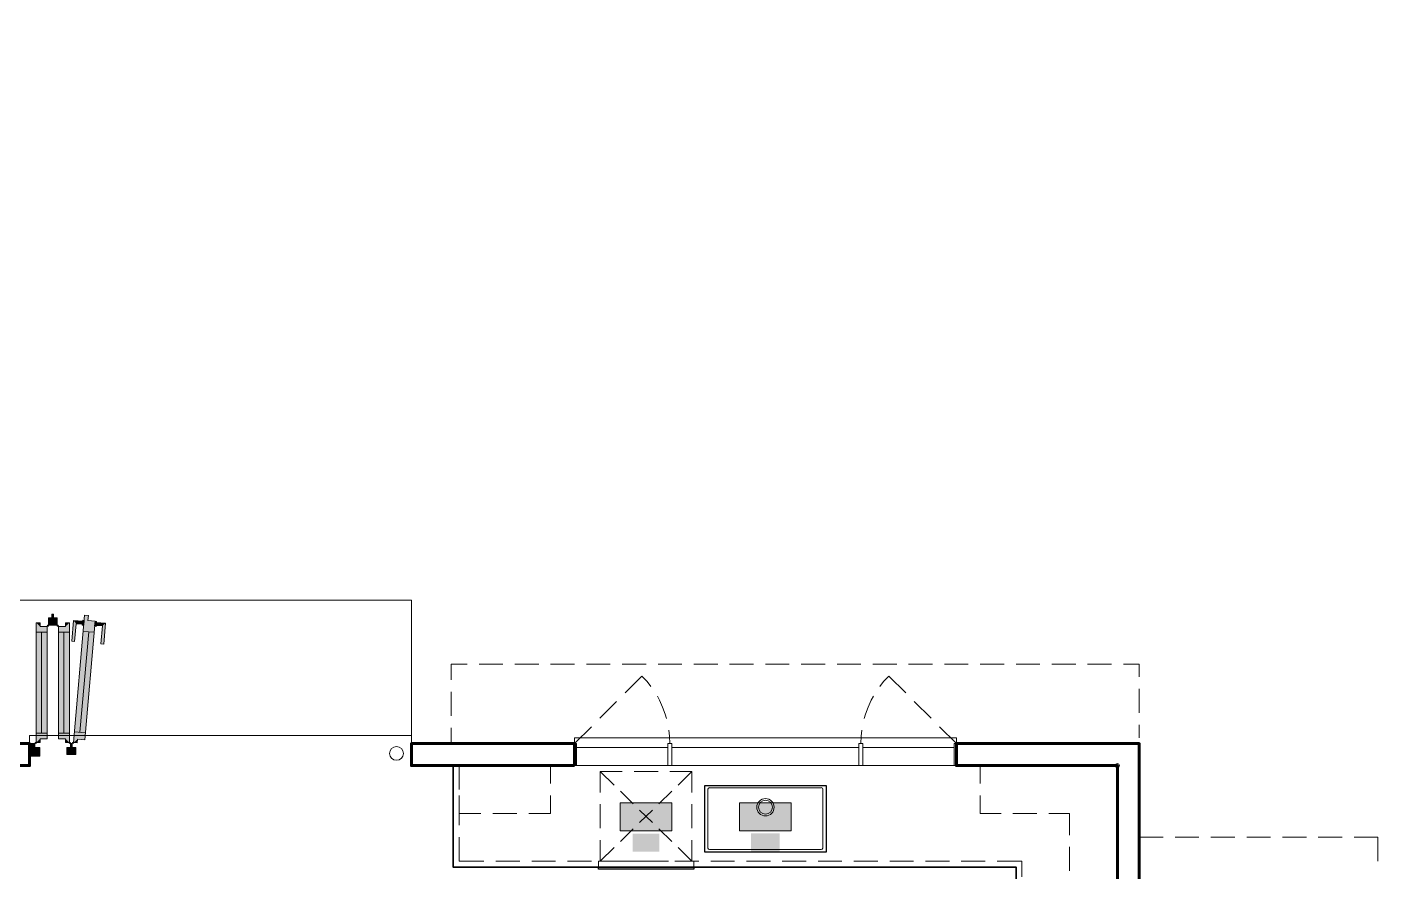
# Model space of a CAD drawing. Extents: x 6 to 1186, y -84 to 3560.
# Drawn here: x 690.5 to 1030.2, y 2207.5 to 2419.7 of the extents above; entities that cross this region are included whole.
import ezdxf

# ---------------------------------------------------------------- set-up
doc = ezdxf.new("R2010")
doc.units = 0
doc.header["$LTSCALE"] = 24
doc.header["$MEASUREMENT"] = 0
for name, color, linetype in [('GEC_BKGD', 8, 'Continuous'), ('PDF_0', 8, 'Continuous'), ('PDF_00-FP-A-1$A-ANNO-CLEAR', 8, 'Continuous'), ('PDF_00-FP-A-1$A-ANNO-KEYN', 8, 'Continuous'), ('PDF_00-FP-A-1$A-DRWDW', 8, 'Continuous'), ('PDF_00-FP-A-1$A-DRWDW-MINR', 8, 'Continuous'), ('PDF_00-FP-A-1$A-DRWDW-SWING', 8, 'Continuous'), ('PDF_00-FP-A-1$A-FLR-OVHD', 8, 'Continuous'), ('PDF_00-FP-A-1$A-FND', 8, 'Continuous'), ('PDF_00-FP-A-1$A-MLWK', 8, 'Continuous'), ('PDF_00-FP-A-1$A-MLWK-ABV', 8, 'Continuous'), ('PDF_00-FP-A-1$A-MLWK-HIDN', 8, 'Continuous'), ('PDF_00-FP-A-1$A-PLMB', 8, 'Continuous'), ('PDF_00-FP-A-1$A-PLMB-MINR', 8, 'Continuous'), ('PDF_00-FP-A-1$A-WALL', 8, 'Continuous')]:
    doc.layers.add(name, color=color, linetype=linetype)

# ---------------------------------------------------------------- blocks, each defined once
blk = doc.blocks.new('210311_BorsteinRes_CDProgress - Copy')
at = {"layer": 'PDF_00-FP-A-1$A-ANNO-KEYN', "true_color": 0xffffff, "transparency": 33554559}
for points in [[(21.0733, 18.8967), (20.8025, 18.8967), (21.0733, 18.7508)], [(21.0733, 18.7508), (20.8025, 18.8967), (20.8025, 18.7508)], [(21.6983, 18.8967), (21.4275, 18.8967), (21.6983, 18.7508)], [(21.6983, 18.7508), (21.4275, 18.8967), (21.4275, 18.7508)], [(20.8683, 18.7358), (20.8683, 18.6417), (21.0075, 18.7358)], [(21.0075, 18.7358), (20.8683, 18.6417), (21.0075, 18.6417)], [(21.4883, 18.7367), (21.4883, 18.6408), (21.6375, 18.7367)], [(21.6375, 18.7367), (21.4883, 18.6408), (21.6375, 18.6408)]]:
    blk.add_hatch(color=7, dxfattribs=at).paths.add_polyline_path(points)
at = {"layer": 'PDF_00-FP-A-1$A-DRWDW', "true_color": 0xffffff, "transparency": 33554559}
for points in [[(17.835, 19.8833), (17.8258, 19.8833), (17.8258, 19.8642)], [(17.835, 19.8833), (17.8258, 19.8642), (17.835, 19.8642)], [(17.7442, 19.2133), (17.7642, 19.82), (17.7442, 19.8383)], [(17.7442, 19.8383), (17.7642, 19.82), (17.7642, 19.8383)], [(17.7642, 19.2317), (17.8008, 19.82), (17.7442, 19.2133)], [(17.7442, 19.2133), (17.8008, 19.82), (17.7642, 19.82)], [(17.7642, 19.2317), (17.8008, 19.2317), (17.8008, 19.82)], [(17.8533, 19.8642), (17.835, 19.8642), (17.8075, 19.8267)], [(17.8533, 19.8642), (17.8075, 19.8267), (17.8533, 19.8267)], [(17.8075, 19.8267), (17.835, 19.8642), (17.8075, 19.8642)], [(17.86, 19.2317), (17.8975, 19.2317), (17.8975, 19.82)], [(17.86, 19.82), (17.86, 19.2317), (17.8975, 19.82)], [(17.8975, 19.82), (17.9175, 19.2133), (17.9175, 19.8383)], [(17.8975, 19.82), (17.9175, 19.8383), (17.8975, 19.8383)], [(17.8975, 19.82), (17.8975, 19.2317), (17.9175, 19.2133)], [(18.0175, 19.8767), (17.9975, 19.8783), (17.9392, 19.2125)], [(17.9392, 19.2125), (18.015, 19.8517), (18.0175, 19.8767)], [(17.9392, 19.2125), (17.9608, 19.2292), (18.015, 19.8517)], [(17.9608, 19.2292), (18.0525, 19.8483), (18.015, 19.8517)], [(17.9608, 19.2292), (17.9983, 19.2258), (18.0525, 19.8483)], [(17.7092, 19.1417), (17.7375, 19.1867), (17.7375, 19.2067)], [(17.7092, 19.1417), (17.7375, 19.2067), (17.7092, 19.2067)], [(17.7092, 19.1417), (17.7625, 19.1417), (17.7625, 19.1867)], [(17.7092, 19.1417), (17.7625, 19.1867), (17.7375, 19.1867)], [(17.7642, 19.2133), (17.7642, 19.2317), (17.7442, 19.2133)], [(17.8975, 19.2317), (17.8975, 19.2133), (17.9175, 19.2133)], [(17.9233, 19.1867), (17.905, 19.1867), (17.9508, 19.1492)], [(17.9508, 19.1492), (17.905, 19.1867), (17.905, 19.1492)], [(17.9325, 19.2067), (17.9233, 19.2067), (17.9325, 19.1867)], [(17.9325, 19.1867), (17.9233, 19.2067), (17.9233, 19.1867)], [(17.9233, 19.1867), (17.9508, 19.1492), (17.9508, 19.1867)], [(17.9592, 19.2108), (17.9608, 19.2292), (17.9392, 19.2125)]]:
    blk.add_hatch(color=7, dxfattribs=at).paths.add_polyline_path(points)
at = {"layer": 'PDF_00-FP-A-1$A-DRWDW-MINR', "true_color": 0xffffff, "transparency": 33554559}
for points in [[(17.9533, 19.8342), (17.9392, 19.8517), (17.93, 19.7425)], [(17.945, 19.7408), (17.9533, 19.8342), (17.93, 19.7425)], [(17.9533, 19.8342), (17.9875, 19.8475), (17.9392, 19.8517)], [(17.9533, 19.8342), (17.9858, 19.8317), (17.9875, 19.8475)], [(17.985, 19.8267), (17.9933, 19.8258), (17.9875, 19.8525)], [(17.9875, 19.8525), (17.9933, 19.8258), (17.9958, 19.8517)], [(18.05, 19.8208), (18.06, 19.8458), (18.0525, 19.8467)], [(18.05, 19.8208), (18.0583, 19.82), (18.06, 19.8458)], [(18.06, 19.8408), (18.0583, 19.825), (18.1075, 19.8367)], [(18.0583, 19.825), (18.0908, 19.8225), (18.1075, 19.8367)], [(18.0908, 19.8225), (18.0825, 19.7292), (18.0983, 19.7275)], [(18.1075, 19.8367), (18.0908, 19.8225), (18.0983, 19.7275)]]:
    blk.add_hatch(color=7, dxfattribs=at).paths.add_polyline_path(points)
at = {"layer": 'PDF_0', "lineweight": 9}
blk.add_circle((19.6312, 19.1554), 0.0362, dxfattribs=at)
at = {"layer": 'PDF_00-FP-A-1$A-ANNO-CLEAR', "lineweight": 9}
for points in [[(23.5217, 18.5917), (23.5217, 18.7167), (23.6467, 18.7167)], [(23.7092, 18.7167), (23.8342, 18.7167)], [(23.8967, 18.7167), (24.0217, 18.7167)], [(24.0842, 18.7167), (24.2092, 18.7167)], [(24.2717, 18.7167), (24.3967, 18.7167)], [(24.4592, 18.7167), (24.5842, 18.7167)], [(24.6467, 18.7167), (24.7717, 18.7167), (24.7717, 18.5917)]]:
    blk.add_lwpolyline(points, dxfattribs=at)
at = {"layer": 'PDF_00-FP-A-1$A-ANNO-KEYN', "lineweight": 18}
for points in [[(21.0733, 18.8967), (21.0733, 18.7508), (20.8025, 18.7508), (20.8025, 18.8967)], [(21.6983, 18.8967), (21.6983, 18.7508), (21.4275, 18.7508), (21.4275, 18.8967)]]:
    blk.add_lwpolyline(points, close=True, dxfattribs=at)
at = {"layer": 'PDF_00-FP-A-1$A-DRWDW', "lineweight": 18}
for points in [[(17.8075, 19.8267), (17.8075, 19.8642), (17.8258, 19.8642), (17.8258, 19.8833), (17.835, 19.8833), (17.835, 19.8642), (17.8533, 19.8642), (17.8533, 19.8267)], [(17.7442, 19.8383), (17.7642, 19.8383), (17.7642, 19.82), (17.8008, 19.82), (17.8008, 19.2317), (17.7642, 19.2317), (17.7642, 19.2133), (17.7442, 19.2133)], [(17.9175, 19.2133), (17.8975, 19.2133), (17.8975, 19.2317), (17.86, 19.2317), (17.86, 19.82), (17.8975, 19.82), (17.8975, 19.8383), (17.9175, 19.8383)], [(17.9975, 19.8783), (18.0175, 19.8767), (18.015, 19.8517), (18.0525, 19.8483), (17.9983, 19.2258), (17.9608, 19.2292), (17.9592, 19.2108), (17.9392, 19.2125)], [(17.7092, 19.1417), (17.7092, 19.2067), (17.7375, 19.2067), (17.7375, 19.1867), (17.7625, 19.1867), (17.7625, 19.1417)], [(17.905, 19.1492), (17.905, 19.1867), (17.9233, 19.1867), (17.9233, 19.2067), (17.9325, 19.2067), (17.9325, 19.1867), (17.9508, 19.1867), (17.9508, 19.1492)]]:
    blk.add_lwpolyline(points, close=True, dxfattribs=at)
for points in [[(17.7092, 19.2067), (17.7092, 19.2483), (19.7092, 19.2483), (19.7092, 19.2067)], [(20.5633, 19.2067), (20.5633, 19.2375), (21.0633, 19.2375), (22.0633, 19.2375), (22.5633, 19.2375), (22.5633, 19.2067)], [(20.5633, 19.0917), (22.5633, 19.0917)]]:
    blk.add_lwpolyline(points, dxfattribs=at)
at = {"layer": 'PDF_00-FP-A-1$A-DRWDW-MINR', "lineweight": 9}
for points in [[(17.945, 19.7408), (17.93, 19.7425), (17.9392, 19.8517), (17.9875, 19.8475), (17.9858, 19.8317), (17.9533, 19.8342)], [(17.985, 19.8267), (17.9875, 19.8525), (17.9958, 19.8517), (17.9933, 19.8258)], [(18.05, 19.8208), (18.0525, 19.8467), (18.06, 19.8458), (18.0583, 19.82)], [(18.0908, 19.8225), (18.0583, 19.825), (18.06, 19.8408), (18.1075, 19.8367), (18.0983, 19.7275), (18.0825, 19.7292)], [(21.0633, 19.0917), (21.0525, 19.0917), (21.0525, 19.2067), (21.0633, 19.2067), (21.0733, 19.2067), (21.0733, 19.0917)], [(22.0633, 19.2067), (22.0733, 19.2067), (22.0733, 19.0917), (22.0633, 19.0917), (22.0525, 19.0917), (22.0525, 19.2067)]]:
    blk.add_lwpolyline(points, close=True, dxfattribs=at)
for points in [[(17.7442, 19.79), (17.8008, 19.79)], [(17.7725, 19.2608), (17.7725, 19.79)], [(17.9175, 19.79), (17.86, 19.79)], [(17.8883, 19.2608), (17.8883, 19.79)], [(17.9733, 19.2658), (18.0192, 19.7917)], [(17.99, 19.7942), (18.0475, 19.7892)], [(17.7442, 19.2608), (17.8008, 19.2608)], [(17.9175, 19.2608), (17.86, 19.2608)], [(17.9442, 19.2683), (18.0017, 19.2633)], [(20.5633, 19.2067), (20.5733, 19.2067), (20.5733, 19.0917), (20.5633, 19.0917)], [(21.0525, 19.1858), (20.5733, 19.1858)], [(22.0525, 19.1858), (21.0733, 19.1858)], [(22.0733, 19.1858), (22.5525, 19.1858)], [(22.5633, 19.0917), (22.5525, 19.0917), (22.5525, 19.2067), (22.5633, 19.2067)]]:
    blk.add_lwpolyline(points, dxfattribs=at)
for centre in [(17.8046, 19.8238), (17.8571, 19.8238), (17.7413, 19.2104), (17.9204, 19.2104), (17.9363, 19.2104)]:
    blk.add_circle(centre, 0.00292, dxfattribs=at)
at = {"layer": 'PDF_00-FP-A-1$A-DRWDW-SWING', "lineweight": 9}
for points in [[(20.9633, 19.5058), (20.9433, 19.5317), (20.9167, 19.56), (20.8283, 19.4717)], [(22.1633, 19.5058), (22.1825, 19.5317), (22.2092, 19.56), (22.2983, 19.4717)], [(20.7842, 19.4275), (20.6958, 19.3392)], [(20.9975, 19.4542), (21.0083, 19.4333), (21.025, 19.3975), (21.0383, 19.3608), (21.045, 19.3383)], [(22.0808, 19.3383), (22.0875, 19.3608), (22.1008, 19.3975), (22.1175, 19.4333), (22.1292, 19.4542)], [(22.3425, 19.4275), (22.4308, 19.3392)], [(20.6517, 19.295), (20.5633, 19.2067)], [(21.0575, 19.2775), (21.0617, 19.2458), (21.0633, 19.2067)], [(22.0633, 19.2067), (22.065, 19.2458), (22.0683, 19.2775)], [(22.475, 19.295), (22.5633, 19.2067)]]:
    blk.add_lwpolyline(points, dxfattribs=at)
at = {"layer": 'PDF_00-FP-A-1$A-FLR-OVHD', "lineweight": 9}
for points in [[(19.9175, 19.54), (19.9175, 19.6233), (20.0008, 19.6233)], [(20.0633, 19.6233), (20.1883, 19.6233)], [(20.2508, 19.6233), (20.3758, 19.6233)], [(20.4383, 19.6233), (20.5633, 19.6233)], [(20.6258, 19.6233), (20.7508, 19.6233)], [(20.8133, 19.6233), (20.9383, 19.6233)], [(21.0008, 19.6233), (21.1258, 19.6233)], [(21.1883, 19.6233), (21.3133, 19.6233)], [(21.3758, 19.6233), (21.5008, 19.6233)], [(21.5633, 19.6233), (21.6883, 19.6233)], [(21.7508, 19.6233), (21.8758, 19.6233)], [(21.9383, 19.6233), (22.0633, 19.6233)], [(22.1258, 19.6233), (22.2508, 19.6233)], [(22.3133, 19.6233), (22.4383, 19.6233)], [(22.5008, 19.6233), (22.6258, 19.6233)], [(22.6883, 19.6233), (22.8133, 19.6233)], [(22.8758, 19.6233), (23.0008, 19.6233)], [(23.0633, 19.6233), (23.1883, 19.6233)], [(23.2508, 19.6233), (23.3758, 19.6233)], [(23.4383, 19.6233), (23.5217, 19.6233), (23.5217, 19.5558)], [(19.9175, 19.3525), (19.9175, 19.4775)], [(23.5217, 19.4933), (23.5217, 19.3683)], [(19.9175, 19.2067), (19.9175, 19.29)], [(23.5217, 19.3058), (23.5217, 19.2375)]]:
    blk.add_lwpolyline(points, dxfattribs=at)
at = {"layer": 'PDF_00-FP-A-1$A-FND', "lineweight": 18}
blk.add_lwpolyline([(19.7092, 19.2067), (19.7092, 19.9567), (17.5317, 19.9567), (17.5317, 22.9567), (11.2817, 22.9567)], dxfattribs=at)
at = {"layer": 'PDF_00-FP-A-1$A-MLWK', "lineweight": 35}
blk.add_lwpolyline([(23.4067, 16.8642), (22.8758, 16.8642), (22.8758, 18.5608), (19.9275, 18.5608), (19.9275, 19.0917)], dxfattribs=at)
at = {"layer": 'PDF_00-FP-A-1$A-MLWK-ABV', "lineweight": 18}
for points in [[(19.9592, 18.9983), (19.9592, 19.0917), (20.0733, 19.0917)], [(20.1358, 19.0917), (20.2608, 19.0917)], [(20.3233, 19.0917), (20.4383, 19.0917), (20.4383, 18.9983)], [(22.6883, 18.9983), (22.6883, 19.0917), (22.8283, 19.0917)], [(22.8908, 19.0917), (23.0167, 19.0917)], [(23.0792, 19.0917), (23.2042, 19.0917)], [(23.2667, 19.0917), (23.4067, 19.0917), (23.4067, 18.9467)], [(20.0733, 18.8417), (19.9592, 18.8417), (19.9592, 18.9358)], [(20.4383, 18.9358), (20.4383, 18.8417), (20.3233, 18.8417)], [(22.7975, 18.8417), (22.6883, 18.8417), (22.6883, 18.9358)], [(20.2608, 18.8417), (20.1358, 18.8417)], [(22.985, 18.8417), (22.86, 18.8417)], [(23.0475, 18.8417), (23.1567, 18.8417), (23.1567, 18.7283)], [(23.4067, 18.8842), (23.4067, 18.7592)], [(23.4067, 18.6967), (23.4067, 18.5717)], [(23.1567, 18.5408), (23.1567, 18.6658)]]:
    blk.add_lwpolyline(points, dxfattribs=at)
at = {"layer": 'PDF_00-FP-A-1$A-MLWK-HIDN', "lineweight": 9}
for points in [[(19.9592, 19.0917), (19.9592, 18.9667)], [(19.9592, 18.9042), (19.9592, 18.7792)], [(20.0892, 18.5917), (19.9592, 18.5917), (19.9592, 18.7167)], [(20.1517, 18.5917), (20.2767, 18.5917)], [(20.3392, 18.5917), (20.4642, 18.5917)], [(20.5267, 18.5917), (20.6517, 18.5917)], [(20.7142, 18.5917), (20.8392, 18.5917)], [(20.9017, 18.5917), (21.0267, 18.5917)], [(21.0892, 18.5917), (21.2142, 18.5917)], [(21.2767, 18.5917), (21.4017, 18.5917)], [(21.4642, 18.5917), (21.5892, 18.5917)], [(21.6517, 18.5917), (21.7767, 18.5917)], [(21.8392, 18.5917), (21.9642, 18.5917)], [(22.0267, 18.5917), (22.1517, 18.5917)], [(22.2142, 18.5917), (22.3392, 18.5917)], [(22.4017, 18.5917), (22.5267, 18.5917)], [(22.5892, 18.5917), (22.7142, 18.5917)], [(22.7767, 18.5917), (22.9067, 18.5917), (22.9067, 18.5092)]]:
    blk.add_lwpolyline(points, dxfattribs=at)
at = {"layer": 'PDF_00-FP-A-1$A-PLMB', "lineweight": 25}
blk.add_lwpolyline([(21.2458, 18.6392), (21.2458, 18.9883), (21.8808, 18.9883), (21.8808, 18.6392)], close=True, dxfattribs=at)
blk.add_lwpolyline([(21.1883, 18.5608), (21.1883, 18.55), (20.6883, 18.55), (20.6883, 18.5608)], dxfattribs=at)
at = {"layer": 'PDF_00-FP-A-1$A-PLMB-MINR', "lineweight": 9}
for points in [[(20.7708, 18.99), (20.6983, 19.0608), (20.6983, 18.9517)], [(20.6983, 19.0608), (20.8133, 19.0608)], [(20.8758, 19.0608), (21.0008, 19.0608)], [(21.0633, 19.0608), (21.1775, 19.0608), (21.1058, 18.99)], [(21.1775, 19.0608), (21.1775, 18.9517)], [(21.855, 18.9758), (21.2708, 18.9758)], [(20.8708, 18.8917), (20.8042, 18.9575)], [(21.0725, 18.9575), (21.005, 18.8917)], [(20.6983, 18.7642), (20.6983, 18.8892)], [(20.9717, 18.8592), (20.9042, 18.7933)], [(20.9717, 18.7933), (20.9042, 18.8592)], [(21.1775, 18.8892), (21.1775, 18.7642)], [(20.8708, 18.7608), (20.8042, 18.695)], [(21.0725, 18.695), (21.005, 18.7608)], [(20.7708, 18.6625), (20.6983, 18.5917), (20.6983, 18.7017)], [(21.1775, 18.7017), (21.1775, 18.5917), (21.1058, 18.6625)], [(20.6883, 18.5608), (20.6883, 18.5917), (20.7742, 18.5917)], [(20.8208, 18.5917), (20.915, 18.5917)], [(20.9617, 18.5917), (21.055, 18.5917)], [(21.1025, 18.5917), (21.1883, 18.5917), (21.1883, 18.5608)]]:
    blk.add_lwpolyline(points, dxfattribs=at)
blk.add_lwpolyline([(21.2713, 18.9767, 0.414202), (21.2625, 18.9675), (21.2625, 18.66, 0.414202), (21.2708, 18.6517), (21.855, 18.6517, 0.414202), (21.8642, 18.66), (21.8642, 18.9675, 0.414202), (21.8554, 18.9767)], format="xyb", dxfattribs=at)
for centre, radius in [((21.5637, 18.8737), 0.0454), ((21.5638, 18.8738), 0.0363)]:
    blk.add_circle(centre, radius, dxfattribs=at)
at = {"layer": 'PDF_00-FP-A-1$A-WALL', "lineweight": 60}
for points in [[(17.4592, 17.8158), (16.8342, 17.8158), (16.8342, 19.04), (16.5625, 19.04), (16.5625, 19.2067), (17.7092, 19.2067), (17.7092, 19.0917), (16.9067, 19.0917), (16.9067, 17.9617), (17.4592, 17.9617)], [(20.5633, 19.0917), (19.7092, 19.0917), (19.7092, 19.2067), (20.5633, 19.2067)]]:
    blk.add_lwpolyline(points, close=True, dxfattribs=at)
blk.add_lwpolyline([(23.6217, 13.155), (23.5425, 13.155), (23.5425, 13.2175), (22.8225, 13.2175), (22.8225, 13.3633), (23.4067, 13.3633), (23.4067, 19.0917), (22.5633, 19.0917), (22.5633, 19.2067), (23.5217, 19.2067), (23.5217, 16.4667), (24.1308, 16.4667), (24.1308, 16.3525), (23.5217, 16.3525), (23.5217, 14.1442), (23.99, 14.1442), (23.99, 14.0717), (23.8133, 14.0717), (23.8133, 13.155), (23.7333, 13.155)], dxfattribs=at)
at = {"layer": 'PDF_00-FP-A-1$A-WALL', "lineweight": 0}
blk.add_circle((23.4068, 19.0916), 0.0107, dxfattribs=at)

msp = doc.modelspace()

# ---------------------------------------------------------------- block references
at = {"layer": 'GEC_BKGD', "xscale": 48, "yscale": 48, "zscale": 48}
msp.add_blockref('210311_BorsteinRes_CDProgress - Copy', (-158.88, 1317.79), dxfattribs=at)

doc.saveas('drawing.dxf')
